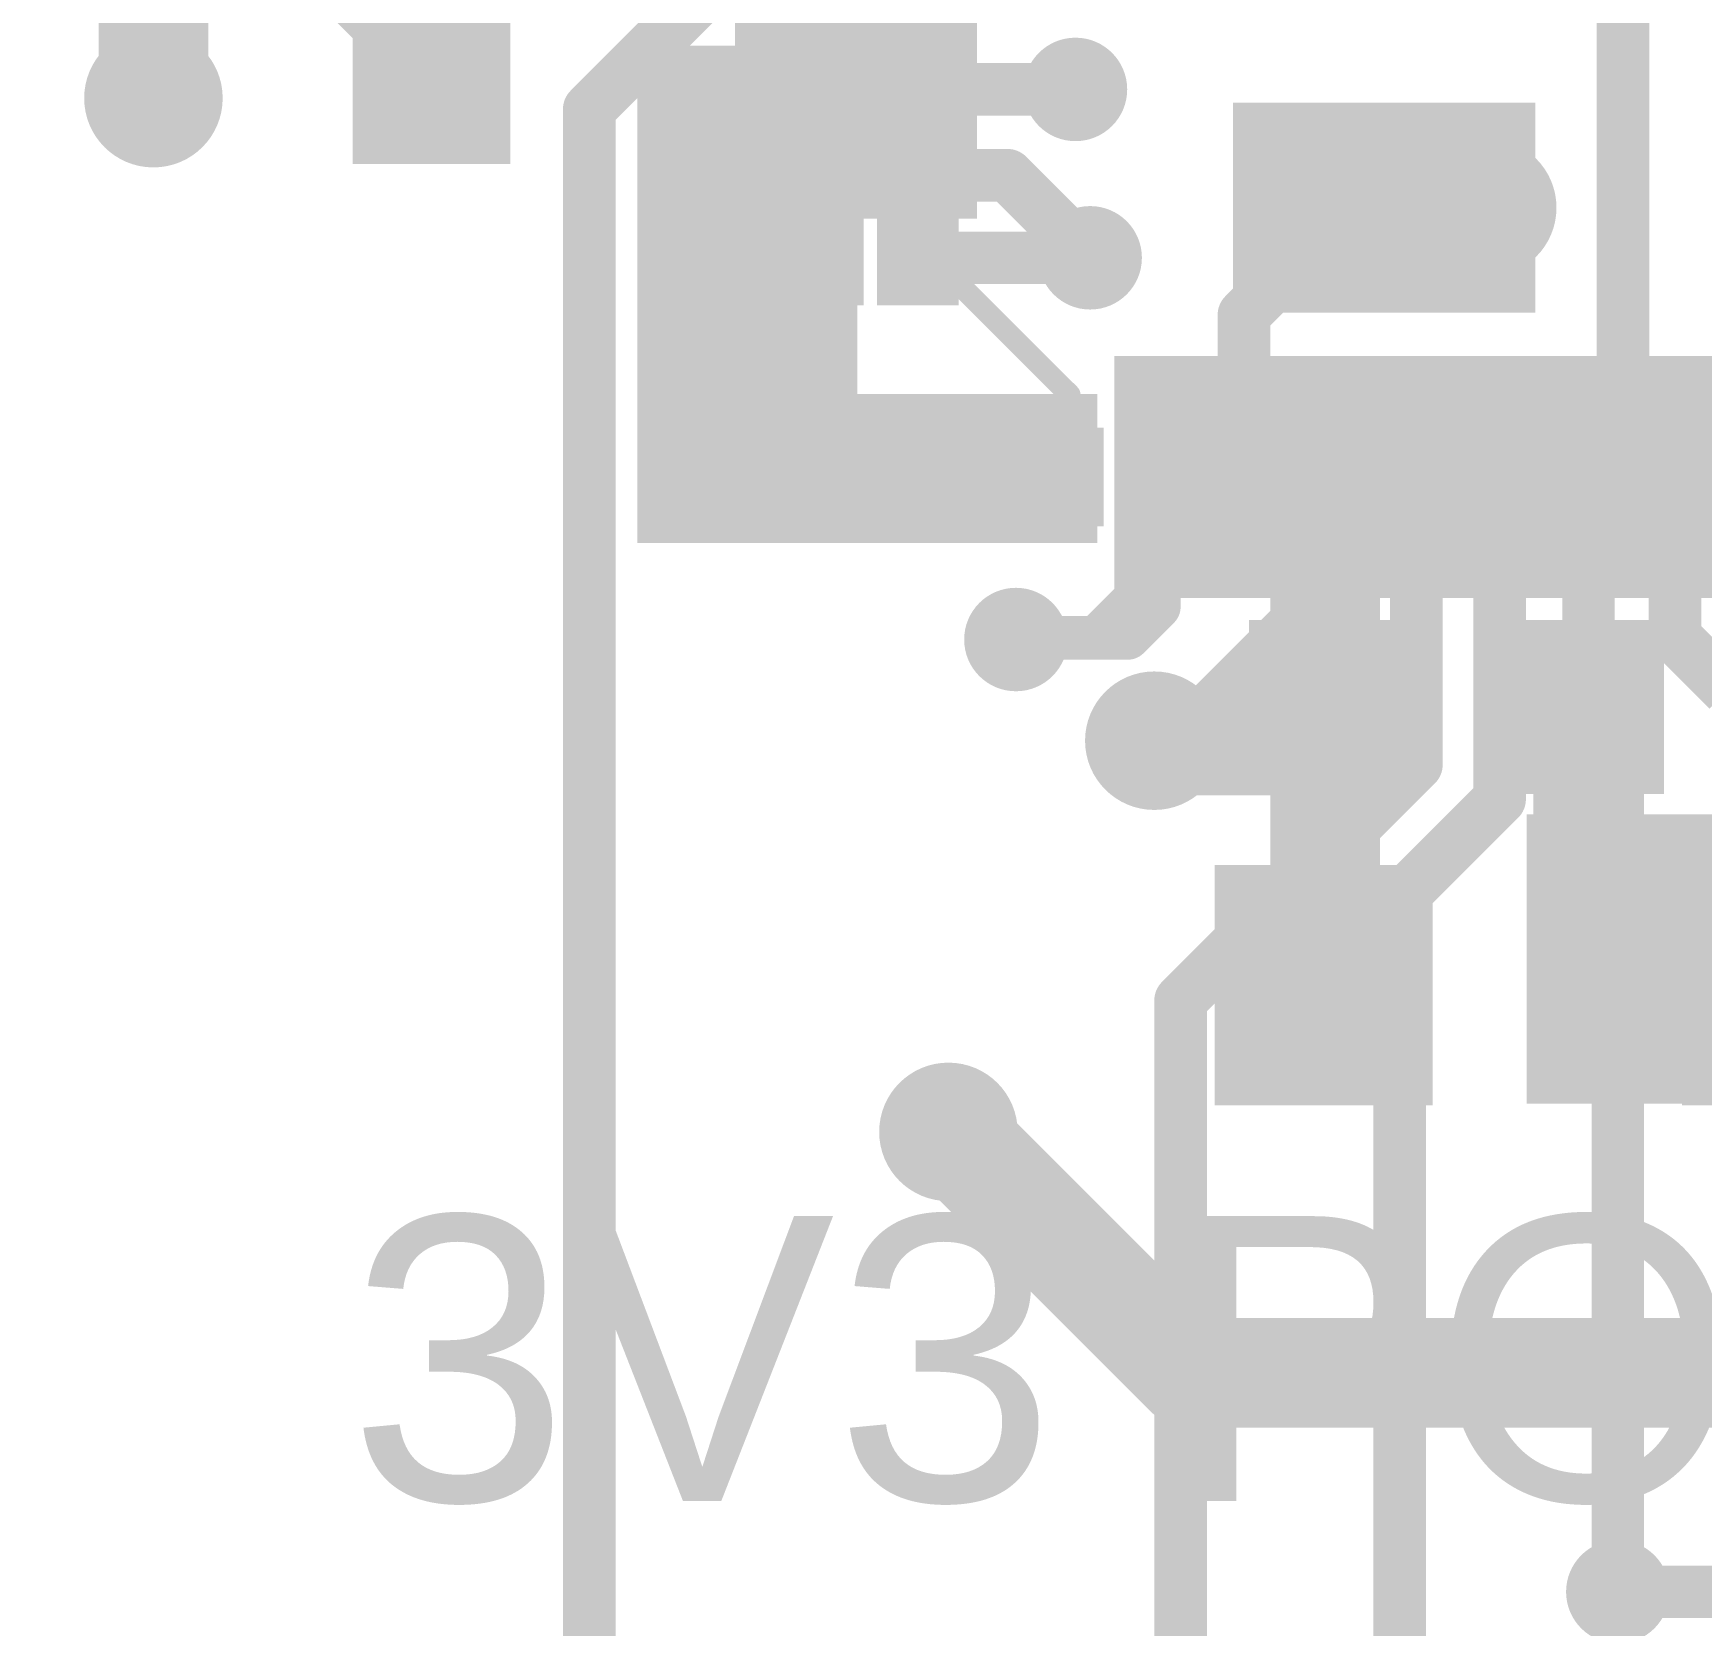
# Model space of a CAD drawing. Header units: millimetres. Extents: x -1.41 to 1.35, y -0.13 to 2.68.
# Drawn here: x -0.4869 to -0.1061, y 0.5688 to 0.9323 of the extents above; entities that cross this region are included whole.
import ezdxf

# ---------------------------------------------------------------- set-up
doc = ezdxf.new("R2010")
doc.units = ezdxf.units.MM
doc.header["$MEASUREMENT"] = 0
for name, color, linetype in [('BottomLayer', 5, 'Continuous'), ('BottomPaste', 16, 'Continuous'), ('BottomSolder', 6, 'Continuous'), ('Mechanical2', 216, 'Continuous'), ('TopLayer', 1, 'Continuous'), ('TopOverlay', 2, 'Continuous'), ('TopPaste', 8, 'Continuous'), ('TopSolder', 216, 'Continuous'), ('ViaHoleLayer', 16, 'Continuous')]:
    doc.layers.add(name, color=color, linetype=linetype)
doc.styles.add('Arial', font='', dxfattribs={"height": 0.2})
doc.styles.get('Arial').set_extended_font_data('Arial')

# ---------------------------------------------------------------- blocks, each defined once
blk = doc.blocks.new('LQFP_100_6')
at = {"layer": 'TopLayer'}
for points in [[(-0.32874015, -0.2106299), (-0.28149605, -0.2106299), (-0.28149605, -0.2224409), (-0.32874015, -0.2224409)], [(-0.32874015, -0.230315), (-0.28149605, -0.230315), (-0.28149605, -0.242126), (-0.32874015, -0.242126)], [(-0.230315, -0.28149605), (-0.230315, -0.32874015), (-0.242126, -0.32874015), (-0.242126, -0.28149605)], [(-0.21063, -0.28149605), (-0.21063, -0.32874015), (-0.222441, -0.32874015), (-0.222441, -0.28149605)], [(-0.1909449, -0.28149605), (-0.1909449, -0.32874015), (-0.2027559, -0.32874015), (-0.2027559, -0.28149605)], [(-0.1712599, -0.28149605), (-0.1712599, -0.32874015), (-0.1830709, -0.32874015), (-0.1830709, -0.28149605)], [(-0.1515748, -0.28149605), (-0.1515748, -0.32874015), (-0.1633858, -0.32874015), (-0.1633858, -0.28149605)], [(-0.1318898, -0.28149605), (-0.1318898, -0.32874015), (-0.1437008, -0.32874015), (-0.1437008, -0.28149605)], [(-0.1122048, -0.28149605), (-0.1122048, -0.32874015), (-0.1240158, -0.32874015), (-0.1240158, -0.28149605)]]:
    blk.add_hatch(color=1, dxfattribs=at).paths.add_polyline_path(points)
at = {"layer": 'TopPaste'}
for points in [[(-0.32874015, -0.2106299), (-0.28149605, -0.2106299), (-0.28149605, -0.2224409), (-0.32874015, -0.2224409)], [(-0.32874015, -0.230315), (-0.28149605, -0.230315), (-0.28149605, -0.242126), (-0.32874015, -0.242126)], [(-0.230315, -0.28149605), (-0.230315, -0.32874015), (-0.242126, -0.32874015), (-0.242126, -0.28149605)], [(-0.21063, -0.28149605), (-0.21063, -0.32874015), (-0.222441, -0.32874015), (-0.222441, -0.28149605)], [(-0.1909449, -0.28149605), (-0.1909449, -0.32874015), (-0.2027559, -0.32874015), (-0.2027559, -0.28149605)], [(-0.1712599, -0.28149605), (-0.1712599, -0.32874015), (-0.1830709, -0.32874015), (-0.1830709, -0.28149605)], [(-0.1515748, -0.28149605), (-0.1515748, -0.32874015), (-0.1633858, -0.32874015), (-0.1633858, -0.28149605)], [(-0.1318898, -0.28149605), (-0.1318898, -0.32874015), (-0.1437008, -0.32874015), (-0.1437008, -0.28149605)], [(-0.1122048, -0.28149605), (-0.1122048, -0.32874015), (-0.1240158, -0.32874015), (-0.1240158, -0.28149605)]]:
    blk.add_hatch(color=8, dxfattribs=at).paths.add_polyline_path(points)
at = {"layer": 'TopSolder'}
for points in [[(-0.33274015, -0.1869448), (-0.27749605, -0.1869448), (-0.27749605, -0.2067558), (-0.33274015, -0.2067558)], [(-0.33274015, -0.2066299), (-0.27749605, -0.2066299), (-0.27749605, -0.2264409), (-0.33274015, -0.2264409)], [(-0.33274015, -0.226315), (-0.27749605, -0.226315), (-0.27749605, -0.246126), (-0.33274015, -0.246126)], [(-0.226315, -0.27749605), (-0.226315, -0.33274015), (-0.246126, -0.33274015), (-0.246126, -0.27749605)], [(-0.20663, -0.27749605), (-0.20663, -0.33274015), (-0.226441, -0.33274015), (-0.226441, -0.27749605)], [(-0.1869449, -0.27749605), (-0.1869449, -0.33274015), (-0.2067559, -0.33274015), (-0.2067559, -0.27749605)], [(-0.1672599, -0.27749605), (-0.1672599, -0.33274015), (-0.1870709, -0.33274015), (-0.1870709, -0.27749605)], [(-0.1475748, -0.27749605), (-0.1475748, -0.33274015), (-0.1673858, -0.33274015), (-0.1673858, -0.27749605)], [(-0.1278898, -0.27749605), (-0.1278898, -0.33274015), (-0.1477008, -0.33274015), (-0.1477008, -0.27749605)], [(-0.1082048, -0.27749605), (-0.1082048, -0.33274015), (-0.1280158, -0.33274015), (-0.1280158, -0.27749605)]]:
    blk.add_hatch(color=216, dxfattribs=at).paths.add_polyline_path(points)
at = {"layer": 'TopOverlay', "const_width": 0.005}
blk.add_lwpolyline([(-0.2863386, -0.2563386), (-0.2563386, -0.2863386)], dxfattribs=at)
at = {"layer": 'TopOverlay', "const_width": 0.0025}
for points in [[(-0.2875886, -0.2563386, 1), (-0.2850886, -0.2563386, 1)], [(-0.2575886, -0.2863386, 1), (-0.2550886, -0.2863386, 1)]]:
    blk.add_lwpolyline(points, format="xyb", close=True, dxfattribs=at)
blk = doc.blocks.new('CAP_CASE_A_B_9')
at = {"layer": 'BottomLayer'}
for points in [[(-0.07421255, 0.0234252), (-0.03248025, 0.0234252), (-0.03248025, -0.0234252), (-0.07421255, -0.0234252)], [(-0.07421255, 0.0234252), (-0.03248025, 0.0234252), (-0.03248025, -0.0234252), (-0.07421255, -0.0234252)], [(0.03248035, 0.0234252), (0.07421265, 0.0234252), (0.07421265, -0.0234252), (0.03248035, -0.0234252)]]:
    blk.add_hatch(color=5, dxfattribs=at).paths.add_polyline_path(points)
at = {"layer": 'BottomPaste'}
for points in [[(-0.07421255, 0.0234252), (-0.03248025, 0.0234252), (-0.03248025, -0.0234252), (-0.07421255, -0.0234252)], [(-0.07421255, 0.0234252), (-0.03248025, 0.0234252), (-0.03248025, -0.0234252), (-0.07421255, -0.0234252)], [(0.03248035, 0.0234252), (0.07421265, 0.0234252), (0.07421265, -0.0234252), (0.03248035, -0.0234252)]]:
    blk.add_hatch(color=16, dxfattribs=at).paths.add_polyline_path(points)
at = {"layer": 'BottomSolder'}
for points in [[(-0.07821255, 0.0274252), (-0.02848025, 0.0274252), (-0.02848025, -0.0274252), (-0.07821255, -0.0274252)], [(-0.07821255, 0.0274252), (-0.02848025, 0.0274252), (-0.02848025, -0.0274252), (-0.07821255, -0.0274252)], [(0.02848035, 0.0274252), (0.07821265, 0.0274252), (0.07821265, -0.0274252), (0.02848035, -0.0274252)]]:
    blk.add_hatch(color=6, dxfattribs=at).paths.add_polyline_path(points)
blk = doc.blocks.new('R___0201_B_56')
at = {"layer": 'BottomLayer'}
for points in [[(-0.01614165, 0.00728345), (-0.00551175, 0.00728345), (-0.00551175, -0.00728345), (-0.01614165, -0.00728345)], [(0.00551185, 0.00728345), (0.01614175, 0.00728345), (0.01614175, -0.00728345), (0.00551185, -0.00728345)]]:
    blk.add_hatch(color=5, dxfattribs=at).paths.add_polyline_path(points)
at = {"layer": 'BottomPaste'}
for points in [[(-0.01614165, 0.00728345), (-0.00551175, 0.00728345), (-0.00551175, -0.00728345), (-0.01614165, -0.00728345)], [(0.00551185, 0.00728345), (0.01614175, 0.00728345), (0.01614175, -0.00728345), (0.00551185, -0.00728345)]]:
    blk.add_hatch(color=16, dxfattribs=at).paths.add_polyline_path(points)
at = {"layer": 'BottomSolder'}
for points in [[(-0.02014165, 0.01128345), (-0.00151175, 0.01128345), (-0.00151175, -0.01128345), (-0.02014165, -0.01128345)], [(0.00151185, 0.01128345), (0.02014175, 0.01128345), (0.02014175, -0.01128345), (0.00151185, -0.01128345)]]:
    blk.add_hatch(color=6, dxfattribs=at).paths.add_polyline_path(points)
blk = doc.blocks.new('R___0201_B_57')
at = {"layer": 'BottomLayer'}
for points in [[(-0.01614165, 0.00728345), (-0.00551175, 0.00728345), (-0.00551175, -0.00728345), (-0.01614165, -0.00728345)], [(0.00551185, 0.00728345), (0.01614175, 0.00728345), (0.01614175, -0.00728345), (0.00551185, -0.00728345)]]:
    blk.add_hatch(color=5, dxfattribs=at).paths.add_polyline_path(points)
at = {"layer": 'BottomPaste'}
for points in [[(-0.01614165, 0.00728345), (-0.00551175, 0.00728345), (-0.00551175, -0.00728345), (-0.01614165, -0.00728345)], [(0.00551185, 0.00728345), (0.01614175, 0.00728345), (0.01614175, -0.00728345), (0.00551185, -0.00728345)]]:
    blk.add_hatch(color=16, dxfattribs=at).paths.add_polyline_path(points)
at = {"layer": 'BottomSolder'}
for points in [[(-0.02014165, 0.01128345), (-0.00151175, 0.01128345), (-0.00151175, -0.01128345), (-0.02014165, -0.01128345)], [(0.00151185, 0.01128345), (0.02014175, 0.01128345), (0.02014175, -0.01128345), (0.00151185, -0.01128345)]]:
    blk.add_hatch(color=6, dxfattribs=at).paths.add_polyline_path(points)
blk = doc.blocks.new('R___0201_B_58')
at = {"layer": 'BottomLayer'}
for points in [[(-0.01614165, 0.00728345), (-0.00551175, 0.00728345), (-0.00551175, -0.00728345), (-0.01614165, -0.00728345)], [(0.00551185, 0.00728345), (0.01614175, 0.00728345), (0.01614175, -0.00728345), (0.00551185, -0.00728345)]]:
    blk.add_hatch(color=5, dxfattribs=at).paths.add_polyline_path(points)
at = {"layer": 'BottomPaste'}
for points in [[(-0.01614165, 0.00728345), (-0.00551175, 0.00728345), (-0.00551175, -0.00728345), (-0.01614165, -0.00728345)], [(0.00551185, 0.00728345), (0.01614175, 0.00728345), (0.01614175, -0.00728345), (0.00551185, -0.00728345)]]:
    blk.add_hatch(color=16, dxfattribs=at).paths.add_polyline_path(points)
at = {"layer": 'BottomSolder'}
for points in [[(-0.02014165, 0.01128345), (-0.00151175, 0.01128345), (-0.00151175, -0.01128345), (-0.02014165, -0.01128345)], [(0.00151185, 0.01128345), (0.02014175, 0.01128345), (0.02014175, -0.01128345), (0.00151185, -0.01128345)]]:
    blk.add_hatch(color=6, dxfattribs=at).paths.add_polyline_path(points)
blk = doc.blocks.new('C__0603_B_104')
at = {"layer": 'BottomLayer'}
for points in [[(-0.045, -0.0175), (-0.045, 0.0175), (-0.015, 0.0175), (-0.015, -0.0175)], [(0.015, -0.0175), (0.015, 0.0175), (0.045, 0.0175), (0.045, -0.0175)]]:
    blk.add_hatch(color=5, dxfattribs=at).paths.add_polyline_path(points)
at = {"layer": 'BottomPaste'}
for points in [[(-0.045, -0.0175), (-0.045, 0.0175), (-0.015, 0.0175), (-0.015, -0.0175)], [(0.015, -0.0175), (0.015, 0.0175), (0.045, 0.0175), (0.045, -0.0175)]]:
    blk.add_hatch(color=16, dxfattribs=at).paths.add_polyline_path(points)
at = {"layer": 'BottomSolder'}
for points in [[(-0.0473622, -0.0198622), (-0.0473622, 0.0198622), (-0.0126378, 0.0198622), (-0.0126378, -0.0198622)], [(0.0126378, -0.0198622), (0.0126378, 0.0198622), (0.0473622, 0.0198622), (0.0473622, -0.0198622)]]:
    blk.add_hatch(color=6, dxfattribs=at).paths.add_polyline_path(points)
blk = doc.blocks.new('C__0603_B_109')
at = {"layer": 'BottomLayer'}
for points in [[(-0.045, -0.0175), (-0.045, 0.0175), (-0.015, 0.0175), (-0.015, -0.0175)], [(0.015, -0.0175), (0.015, 0.0175), (0.045, 0.0175), (0.045, -0.0175)]]:
    blk.add_hatch(color=5, dxfattribs=at).paths.add_polyline_path(points)
at = {"layer": 'BottomPaste'}
for points in [[(-0.045, -0.0175), (-0.045, 0.0175), (-0.015, 0.0175), (-0.015, -0.0175)], [(0.015, -0.0175), (0.015, 0.0175), (0.045, 0.0175), (0.045, -0.0175)]]:
    blk.add_hatch(color=16, dxfattribs=at).paths.add_polyline_path(points)
at = {"layer": 'BottomSolder'}
for points in [[(-0.0473622, -0.0198622), (-0.0473622, 0.0198622), (-0.0126378, 0.0198622), (-0.0126378, -0.0198622)], [(0.0126378, -0.0198622), (0.0126378, 0.0198622), (0.0473622, 0.0198622), (0.0473622, -0.0198622)]]:
    blk.add_hatch(color=6, dxfattribs=at).paths.add_polyline_path(points)

msp = doc.modelspace()

# ---------------------------------------------------------------- hatches: boundary and pattern name
at = {"layer": 'BottomLayer'}
for points in [[(-0.414, 0.902528), (-0.378, 0.902528), (-0.378, 0.972528), (-0.414, 0.972528)], [(-0.349, 0.816), (-0.2988268, 0.816), (-0.2988268, 0.929528), (-0.349, 0.929528)], [(-0.213, 0.868528), (-0.144, 0.868528), (-0.144, 0.916528), (-0.213, 0.916528)], [(-0.316, 0.816), (-0.244, 0.816), (-0.244, 0.85), (-0.316, 0.85)], [(-0.146, 0.688), (-0.064, 0.688), (-0.064, 0.754), (-0.146, 0.754)]]:
    msp.add_hatch(color=5, dxfattribs=at).paths.add_polyline_path(points)
h = msp.add_hatch(color=5, dxfattribs=at)
edge = h.paths.add_edge_path()
edge.add_arc((-0.4594821, 0.917528), 0.011811, 0, 360)
h = msp.add_hatch(color=5, dxfattribs=at)
edge = h.paths.add_edge_path()
edge.add_arc((-0.393, 0.918528), 0.011811, 0, 360)
h = msp.add_hatch(color=5, dxfattribs=at)
edge = h.paths.add_edge_path()
edge.add_arc((-0.249, 0.919528), 0.011811, 0, 360)
h = msp.add_hatch(color=5, dxfattribs=at)
edge = h.paths.add_edge_path()
edge.add_arc((-0.155, 0.892528), 0.011811, 0, 360)
h = msp.add_hatch(color=5, dxfattribs=at)
edge = h.paths.add_edge_path()
edge.add_arc((-0.245644, 0.881084), 0.011811, 0, 360)
h = msp.add_hatch(color=5, dxfattribs=at)
edge = h.paths.add_edge_path()
edge.add_arc((-0.329189, 0.865), 0.011811, 0, 360)
h = msp.add_hatch(color=5, dxfattribs=at)
edge = h.paths.add_edge_path()
edge.add_arc((-0.2625945, 0.7939335), 0.011811, 0, 360)
h = msp.add_hatch(color=5, dxfattribs=at)
edge = h.paths.add_edge_path()
edge.add_arc((-0.231, 0.770839), 0.011811, 0, 360)
h = msp.add_hatch(color=5, dxfattribs=at)
edge = h.paths.add_edge_path()
edge.add_arc((-0.278, 0.681528), 0.011811, 0, 360)
h = msp.add_hatch(color=5, dxfattribs=at)
edge = h.paths.add_edge_path()
edge.add_arc((-0.1251889, 0.576528), 0.011811, 0, 360)
at = {"layer": 'BottomSolder'}
h = msp.add_hatch(color=6, dxfattribs=at)
edge = h.paths.add_edge_path()
edge.add_arc((-0.4594821, 0.917528), 0.015811, 0, 360)
h = msp.add_hatch(color=6, dxfattribs=at)
edge = h.paths.add_edge_path()
edge.add_arc((-0.155, 0.892528), 0.015811, 0, 360)
h = msp.add_hatch(color=6, dxfattribs=at)
edge = h.paths.add_edge_path()
edge.add_arc((-0.329189, 0.865), 0.015811, 0, 360)
h = msp.add_hatch(color=6, dxfattribs=at)
edge = h.paths.add_edge_path()
edge.add_arc((-0.231, 0.770839), 0.015811, 0, 360)
h = msp.add_hatch(color=6, dxfattribs=at)
edge = h.paths.add_edge_path()
edge.add_arc((-0.278, 0.681528), 0.015811, 0, 360)
at = {"layer": 'TopLayer'}
h = msp.add_hatch(color=1, dxfattribs=at)
edge = h.paths.add_edge_path()
edge.add_arc((-0.4594821, 0.917528), 0.011811, 0, 360)
h = msp.add_hatch(color=1, dxfattribs=at)
edge = h.paths.add_edge_path()
edge.add_arc((-0.393, 0.918528), 0.011811, 0, 360)
h = msp.add_hatch(color=1, dxfattribs=at)
edge = h.paths.add_edge_path()
edge.add_arc((-0.249, 0.919528), 0.011811, 0, 360)
h = msp.add_hatch(color=1, dxfattribs=at)
edge = h.paths.add_edge_path()
edge.add_arc((-0.155, 0.892528), 0.011811, 0, 360)
h = msp.add_hatch(color=1, dxfattribs=at)
edge = h.paths.add_edge_path()
edge.add_arc((-0.245644, 0.881084), 0.011811, 0, 360)
h = msp.add_hatch(color=1, dxfattribs=at)
edge = h.paths.add_edge_path()
edge.add_arc((-0.329189, 0.865), 0.011811, 0, 360)
h = msp.add_hatch(color=1, dxfattribs=at)
edge = h.paths.add_edge_path()
edge.add_arc((-0.2625945, 0.7939335), 0.011811, 0, 360)
h = msp.add_hatch(color=1, dxfattribs=at)
edge = h.paths.add_edge_path()
edge.add_arc((-0.231, 0.770839), 0.011811, 0, 360)
h = msp.add_hatch(color=1, dxfattribs=at)
edge = h.paths.add_edge_path()
edge.add_arc((-0.278, 0.681528), 0.011811, 0, 360)
h = msp.add_hatch(color=1, dxfattribs=at)
edge = h.paths.add_edge_path()
edge.add_arc((-0.1251889, 0.576528), 0.011811, 0, 360)
at = {"layer": 'TopSolder'}
h = msp.add_hatch(color=216, dxfattribs=at)
edge = h.paths.add_edge_path()
edge.add_arc((-0.4594821, 0.917528), 0.015811, 0, 360)
h = msp.add_hatch(color=216, dxfattribs=at)
edge = h.paths.add_edge_path()
edge.add_arc((-0.155, 0.892528), 0.015811, 0, 360)
h = msp.add_hatch(color=216, dxfattribs=at)
edge = h.paths.add_edge_path()
edge.add_arc((-0.329189, 0.865), 0.015811, 0, 360)
h = msp.add_hatch(color=216, dxfattribs=at)
edge = h.paths.add_edge_path()
edge.add_arc((-0.231, 0.770839), 0.015811, 0, 360)
h = msp.add_hatch(color=216, dxfattribs=at)
edge = h.paths.add_edge_path()
edge.add_arc((-0.278, 0.681528), 0.015811, 0, 360)
at = {"layer": 'ViaHoleLayer'}
h = msp.add_hatch(color=16, dxfattribs=at)
edge = h.paths.add_edge_path()
edge.add_arc((-0.249, 0.919528), 0.0059055, 0, 360)
h = msp.add_hatch(color=16, dxfattribs=at)
edge = h.paths.add_edge_path()
edge.add_arc((-0.4594821, 0.917528), 0.0059055, 0, 360)
h = msp.add_hatch(color=16, dxfattribs=at)
edge = h.paths.add_edge_path()
edge.add_arc((-0.393, 0.918528), 0.0059055, 0, 360)
h = msp.add_hatch(color=16, dxfattribs=at)
edge = h.paths.add_edge_path()
edge.add_arc((-0.155, 0.892528), 0.0059055, 0, 360)
h = msp.add_hatch(color=16, dxfattribs=at)
edge = h.paths.add_edge_path()
edge.add_arc((-0.245644, 0.881084), 0.0059055, 0, 360)
h = msp.add_hatch(color=16, dxfattribs=at)
edge = h.paths.add_edge_path()
edge.add_arc((-0.329189, 0.865), 0.0059055, 0, 360)
h = msp.add_hatch(color=16, dxfattribs=at)
edge = h.paths.add_edge_path()
edge.add_arc((-0.2625945, 0.7939335), 0.0059055, 0, 360)
h = msp.add_hatch(color=16, dxfattribs=at)
edge = h.paths.add_edge_path()
edge.add_arc((-0.231, 0.770839), 0.0059055, 0, 360)
h = msp.add_hatch(color=16, dxfattribs=at)
edge = h.paths.add_edge_path()
edge.add_arc((-0.278, 0.681528), 0.0059055, 0, 360)
h = msp.add_hatch(color=16, dxfattribs=at)
edge = h.paths.add_edge_path()
edge.add_arc((-0.1251889, 0.576528), 0.0059055, 0, 360)

# ---------------------------------------------------------------- linework, layer by layer
at = {"layer": 'BottomLayer'}
for points, const_width in [([(-0.124, 0.8329999), (-0.124, 1.084)], 0.012), ([(-0.4594821, 0.917528), (-0.4594821, 0.9585246)], 0.025), ([(-0.284, 0.919528), (-0.248, 0.919528)], 0.012), ([(-0.1923701, 0.891528), (-0.192, 0.8911579)], 0.025), ([(-0.336, 0.885), (-0.329189, 0.878189)], 0.008), ([(-0.283556, 0.881084), (-0.244644, 0.881084)], 0.012), ([(-0.329189, 0.865), (-0.329189, 0.878189)], 0.008), ([(-0.192, 0.778528), (-0.192, 0.8311579)], 0.025), ([(-0.124, 0.8329999), (0.1949999, 0.514)], 0.012), ([(-0.2302205, 0.8097795), (-0.2302205, 0.8310398)], 0.008), ([(-0.2454936, 0.7945064), (-0.2302205, 0.8097795)], 0.008), ([(-0.2625945, 0.7939335), (-0.2620216, 0.7945064)], 0.008), ([(-0.2620216, 0.7945064), (-0.2454936, 0.7945064)], 0.008), ([(-0.192, 0.776028), (-0.192, 0.778528)], 0.025), ([(-0.192, 0.715), (-0.192, 0.776028)], 0.025), ([(-0.132, 0.729528), (-0.132, 0.778528)], 0.025), ([(-0.231, 0.770839), (-0.197189, 0.770839)], 0.025), ([(-0.197189, 0.770839), (-0.192, 0.776028)], 0.012), ([(-0.132, 0.727028), (-0.086028, 0.727028)], 0.025), ([(-0.278, 0.681528), (-0.223, 0.626528)], 0.025), ([(-0.223, 0.626528), (-0.084, 0.626528)], 0.025), ([(-0.1251889, 0.576528), (-0.08144, 0.576528)], 0.012)]:
    msp.add_lwpolyline(points, dxfattribs=dict(at, const_width=const_width))
for points, const_width in [([(-0.4657321, 0.917528, 1), (-0.4532321, 0.917528, 1)], 0.0125), ([(-0.287, 0.919528, 1), (-0.281, 0.919528, 1)], 0.006), ([(-0.251, 0.919528, 1), (-0.245, 0.919528, 1)], 0.006), ([(-0.1986201, 0.891528, 1), (-0.1861201, 0.891528, 1)], 0.0125), ([(-0.19825, 0.8911579, 1), (-0.18575, 0.8911579, 1)], 0.0125), ([(-0.338, 0.885, 1), (-0.334, 0.885, 1)], 0.004), ([(-0.286556, 0.881084, 1), (-0.280556, 0.881084, 1)], 0.006), ([(-0.247644, 0.881084, 1), (-0.241644, 0.881084, 1)], 0.006), ([(-0.331189, 0.878189, 1), (-0.327189, 0.878189, 1)], 0.004), ([(-0.331189, 0.878189, 1), (-0.327189, 0.878189, 1)], 0.004), ([(-0.331189, 0.865, 1), (-0.327189, 0.865, 1)], 0.004), ([(-0.19825, 0.8311579, 1), (-0.18575, 0.8311579, 1)], 0.0125), ([(-0.127, 0.8329999, 1), (-0.121, 0.8329999, 1)], 0.006), ([(-0.127, 0.8329999, 1), (-0.121, 0.8329999, 1)], 0.006), ([(-0.2322205, 0.8310398, 1), (-0.2282205, 0.8310398, 1)], 0.004), ([(-0.2322205, 0.8097795, 1), (-0.2282205, 0.8097795, 1)], 0.004), ([(-0.2322205, 0.8097795, 1), (-0.2282205, 0.8097795, 1)], 0.004), ([(-0.2645945, 0.7939335, 1), (-0.2605945, 0.7939335, 1)], 0.004), ([(-0.2640216, 0.7945064, 1), (-0.2600216, 0.7945064, 1)], 0.004), ([(-0.2640216, 0.7945064, 1), (-0.2600216, 0.7945064, 1)], 0.004), ([(-0.2474936, 0.7945064, 1), (-0.2434936, 0.7945064, 1)], 0.004), ([(-0.2474936, 0.7945064, 1), (-0.2434936, 0.7945064, 1)], 0.004), ([(-0.19825, 0.778528, 1), (-0.18575, 0.778528, 1)], 0.0125), ([(-0.19825, 0.778528, 1), (-0.18575, 0.778528, 1)], 0.0125), ([(-0.19825, 0.776028, 1), (-0.18575, 0.776028, 1)], 0.0125), ([(-0.19825, 0.776028, 1), (-0.18575, 0.776028, 1)], 0.0125), ([(-0.13825, 0.778528, 1), (-0.12575, 0.778528, 1)], 0.0125), ([(-0.23725, 0.770839, 1), (-0.22475, 0.770839, 1)], 0.0125), ([(-0.203439, 0.770839, 1), (-0.190939, 0.770839, 1)], 0.0125), ([(-0.195, 0.776028, 1), (-0.189, 0.776028, 1)], 0.006), ([(-0.200189, 0.770839, 1), (-0.194189, 0.770839, 1)], 0.006), ([(-0.13825, 0.729528, 1), (-0.12575, 0.729528, 1)], 0.0125), ([(-0.13825, 0.727028, 1), (-0.12575, 0.727028, 1)], 0.0125), ([(-0.19825, 0.715, 1), (-0.18575, 0.715, 1)], 0.0125), ([(-0.28425, 0.681528, 1), (-0.27175, 0.681528, 1)], 0.0125), ([(-0.22925, 0.626528, 1), (-0.21675, 0.626528, 1)], 0.0125), ([(-0.22925, 0.626528, 1), (-0.21675, 0.626528, 1)], 0.0125), ([(-0.1281889, 0.576528, 1), (-0.1221889, 0.576528, 1)], 0.006)]:
    msp.add_lwpolyline(points, format="xyb", close=True, dxfattribs=dict(at, const_width=const_width))
at = {"layer": 'Mechanical2', "const_width": 0.015}
msp.add_lwpolyline([(1.3405997, 0.884327, -6.818912620243704), (1.3369463, 1.6869172)], format="xyb", dxfattribs=at)
at = {"layer": 'TopLayer'}
for points, const_width in [([(-0.414, 0.939687), (-0.393, 0.918687)], 0.012), ([(-0.36, 0.915), (-0.3356924, 0.9393076)], 0.012), ([(-0.2991181, 0.9196225), (-0.2990709, 0.9195753)], 0.012), ([(-0.2990709, 0.9195753), (-0.2490473, 0.9195753)], 0.012), ([(-0.2490473, 0.9195753), (-0.249, 0.919528)], 0.012), ([(-0.393, 0.918528), (-0.393, 0.918687)], 0.012), ([(-0.36, 0.54), (-0.36, 0.915)], 0.012), ([(-0.2991181, 0.8999374), (-0.2644974, 0.8999374)], 0.012), ([(-0.2644974, 0.8999374), (-0.245644, 0.881084)], 0.012), ([(-0.2105355, 0.8680635), (-0.186071, 0.892528)], 0.012), ([(-0.186071, 0.892528), (-0.155, 0.892528)], 0.012), ([(-0.2105355, 0.8310398), (-0.2105355, 0.8680635)], 0.012), ([(-0.23, 0.801339), (-0.23, 0.8308193)], 0.01), ([(-0.2302205, 0.8310398), (-0.23, 0.8308193)], 0.008), ([(-0.1909449, 0.8309453), (-0.1908504, 0.8310398)], 0.012), ([(-0.1909449, 0.8055465), (-0.1909449, 0.8309453)], 0.012), ([(-0.1711654, 0.7653626), (-0.1711654, 0.8310398)], 0.012), ([(-0.1515748, 0.8309453), (-0.1514803, 0.8310398)], 0.012), ([(-0.1515748, 0.8097693), (-0.1515748, 0.8309453)], 0.012), ([(-0.1318898, 0.8309453), (-0.1317953, 0.8310398)], 0.012), ([(-0.1318898, 0.7874178), (-0.1318898, 0.8309453)], 0.012), ([(-0.1121103, 0.7945083), (-0.1121103, 0.8310398)], 0.012), ([(-0.1521654, 0.8091787), (-0.1515748, 0.8097693)], 0.012), ([(-0.1521654, 0.7574926), (-0.1521654, 0.8091787)], 0.012), ([(-0.2234287, 0.7730627), (-0.1909449, 0.8055465)], 0.012), ([(-0.237, 0.794339), (-0.23, 0.801339)], 0.01), ([(-0.1121103, 0.7945083), (-0.1000003, 0.7823983)], 0.012), ([(-0.262189, 0.794339), (-0.237, 0.794339)], 0.01), ([(-0.2625945, 0.7939335), (-0.262189, 0.794339)], 0.008), ([(-0.1318898, 0.7874178), (-0.125189, 0.780717)], 0.012), ([(-0.125189, 0.5765281), (-0.125189, 0.780717)], 0.012), ([(-0.231, 0.770839), (-0.2287763, 0.7730627)], 0.012), ([(-0.2287763, 0.7730627), (-0.2234287, 0.7730627)], 0.012), ([(-0.2249999, 0.7115281), (-0.1711654, 0.7653626)], 0.012), ([(-0.1749999, 0.7346581), (-0.1521654, 0.7574926)], 0.012), ([(-0.1749999, 0.422526), (-0.1749999, 0.7346581)], 0.012), ([(-0.2249999, 0.4079026), (-0.2249999, 0.7115281)], 0.012), ([(-0.125189, 0.5765281), (-0.1251889, 0.576528)], 0.012)]:
    msp.add_lwpolyline(points, dxfattribs=dict(at, const_width=const_width))
for points, const_width in [([(-0.3021181, 0.9196225, 1), (-0.2961181, 0.9196225, 1)], 0.006), ([(-0.3020709, 0.9195753, 1), (-0.2960709, 0.9195753, 1)], 0.006), ([(-0.3020709, 0.9195753, 1), (-0.2960709, 0.9195753, 1)], 0.006), ([(-0.2520473, 0.9195753, 1), (-0.2460473, 0.9195753, 1)], 0.006), ([(-0.2520473, 0.9195753, 1), (-0.2460473, 0.9195753, 1)], 0.006), ([(-0.252, 0.919528, 1), (-0.246, 0.919528, 1)], 0.006), ([(-0.396, 0.918687, 1), (-0.39, 0.918687, 1)], 0.006), ([(-0.396, 0.918687, 1), (-0.39, 0.918687, 1)], 0.006), ([(-0.396, 0.918528, 1), (-0.39, 0.918528, 1)], 0.006), ([(-0.363, 0.915, 1), (-0.357, 0.915, 1)], 0.006), ([(-0.363, 0.915, 1), (-0.357, 0.915, 1)], 0.006), ([(-0.3021181, 0.8999374, 1), (-0.2961181, 0.8999374, 1)], 0.006), ([(-0.2674974, 0.8999374, 1), (-0.2614974, 0.8999374, 1)], 0.006), ([(-0.2674974, 0.8999374, 1), (-0.2614974, 0.8999374, 1)], 0.006), ([(-0.189071, 0.892528, 1), (-0.183071, 0.892528, 1)], 0.006), ([(-0.189071, 0.892528, 1), (-0.183071, 0.892528, 1)], 0.006), ([(-0.158, 0.892528, 1), (-0.152, 0.892528, 1)], 0.006), ([(-0.248644, 0.881084, 1), (-0.242644, 0.881084, 1)], 0.006), ([(-0.2135355, 0.8680635, 1), (-0.2075355, 0.8680635, 1)], 0.006), ([(-0.2135355, 0.8680635, 1), (-0.2075355, 0.8680635, 1)], 0.006), ([(-0.2325, 0.8308193, 1), (-0.2275, 0.8308193, 1)], 0.005), ([(-0.2322205, 0.8310398, 1), (-0.2282205, 0.8310398, 1)], 0.004), ([(-0.232, 0.8308193, 1), (-0.228, 0.8308193, 1)], 0.004), ([(-0.2135355, 0.8310398, 1), (-0.2075355, 0.8310398, 1)], 0.006), ([(-0.1939449, 0.8309453, 1), (-0.1879449, 0.8309453, 1)], 0.006), ([(-0.1939449, 0.8309453, 1), (-0.1879449, 0.8309453, 1)], 0.006), ([(-0.1938504, 0.8310398, 1), (-0.1878504, 0.8310398, 1)], 0.006), ([(-0.1741654, 0.8310398, 1), (-0.1681654, 0.8310398, 1)], 0.006), ([(-0.1545748, 0.8309453, 1), (-0.1485748, 0.8309453, 1)], 0.006), ([(-0.1545748, 0.8309453, 1), (-0.1485748, 0.8309453, 1)], 0.006), ([(-0.1544803, 0.8310398, 1), (-0.1484803, 0.8310398, 1)], 0.006), ([(-0.1348898, 0.8309453, 1), (-0.1288898, 0.8309453, 1)], 0.006), ([(-0.1348898, 0.8309453, 1), (-0.1288898, 0.8309453, 1)], 0.006), ([(-0.1347953, 0.8310398, 1), (-0.1287953, 0.8310398, 1)], 0.006), ([(-0.1151103, 0.8310398, 1), (-0.1091103, 0.8310398, 1)], 0.006), ([(-0.1551654, 0.8091787, 1), (-0.1491654, 0.8091787, 1)], 0.006), ([(-0.1551654, 0.8091787, 1), (-0.1491654, 0.8091787, 1)], 0.006), ([(-0.1545748, 0.8097693, 1), (-0.1485748, 0.8097693, 1)], 0.006), ([(-0.1545748, 0.8097693, 1), (-0.1485748, 0.8097693, 1)], 0.006), ([(-0.1939449, 0.8055465, 1), (-0.1879449, 0.8055465, 1)], 0.006), ([(-0.1939449, 0.8055465, 1), (-0.1879449, 0.8055465, 1)], 0.006), ([(-0.2325, 0.801339, 1), (-0.2275, 0.801339, 1)], 0.005), ([(-0.2325, 0.801339, 1), (-0.2275, 0.801339, 1)], 0.005), ([(-0.1151103, 0.7945083, 1), (-0.1091103, 0.7945083, 1)], 0.006), ([(-0.1151103, 0.7945083, 1), (-0.1091103, 0.7945083, 1)], 0.006), ([(-0.264689, 0.794339, 1), (-0.259689, 0.794339, 1)], 0.005), ([(-0.2645945, 0.7939335, 1), (-0.2605945, 0.7939335, 1)], 0.004), ([(-0.264189, 0.794339, 1), (-0.260189, 0.794339, 1)], 0.004), ([(-0.2395, 0.794339, 1), (-0.2345, 0.794339, 1)], 0.005), ([(-0.2395, 0.794339, 1), (-0.2345, 0.794339, 1)], 0.005), ([(-0.1348898, 0.7874178, 1), (-0.1288898, 0.7874178, 1)], 0.006), ([(-0.1348898, 0.7874178, 1), (-0.1288898, 0.7874178, 1)], 0.006), ([(-0.128189, 0.780717, 1), (-0.122189, 0.780717, 1)], 0.006), ([(-0.128189, 0.780717, 1), (-0.122189, 0.780717, 1)], 0.006), ([(-0.2317763, 0.7730627, 1), (-0.2257763, 0.7730627, 1)], 0.006), ([(-0.2317763, 0.7730627, 1), (-0.2257763, 0.7730627, 1)], 0.006), ([(-0.2264287, 0.7730627, 1), (-0.2204287, 0.7730627, 1)], 0.006), ([(-0.2264287, 0.7730627, 1), (-0.2204287, 0.7730627, 1)], 0.006), ([(-0.234, 0.770839, 1), (-0.228, 0.770839, 1)], 0.006), ([(-0.1741654, 0.7653626, 1), (-0.1681654, 0.7653626, 1)], 0.006), ([(-0.1741654, 0.7653626, 1), (-0.1681654, 0.7653626, 1)], 0.006), ([(-0.1551654, 0.7574926, 1), (-0.1491654, 0.7574926, 1)], 0.006), ([(-0.1551654, 0.7574926, 1), (-0.1491654, 0.7574926, 1)], 0.006), ([(-0.1779999, 0.7346581, 1), (-0.1719999, 0.7346581, 1)], 0.006), ([(-0.1779999, 0.7346581, 1), (-0.1719999, 0.7346581, 1)], 0.006), ([(-0.2279999, 0.7115281, 1), (-0.2219999, 0.7115281, 1)], 0.006), ([(-0.2279999, 0.7115281, 1), (-0.2219999, 0.7115281, 1)], 0.006), ([(-0.128189, 0.5765281, 1), (-0.122189, 0.5765281, 1)], 0.006), ([(-0.128189, 0.5765281, 1), (-0.122189, 0.5765281, 1)], 0.006), ([(-0.1281889, 0.576528, 1), (-0.1221889, 0.576528, 1)], 0.006)]:
    msp.add_lwpolyline(points, format="xyb", close=True, dxfattribs=dict(at, const_width=const_width))

# ---------------------------------------------------------------- block references
for name, p in [('LQFP_100_6', (0.006, 1.1361579)), ('R___0201_B_58', (-0.2958268, 0.919528)), ('R___0201_B_57', (-0.2958268, 0.881528)), ('R___0201_B_56', (-0.2410473, 0.8310398)), ('C__0603_B_104', (-0.162, 0.778528)), ('CAP_CASE_A_B_9', (-0.139, 0.715))]:
    msp.add_blockref(name, p)
at = {"rotation": 90}
msp.add_blockref('C__0603_B_109', (-0.192, 0.8611579), dxfattribs=at)

# ---------------------------------------------------------------- texts
at = {"layer": 'TopOverlay', "style": 'Arial'}
msp.add_text('3V3 POWER', height=0.065, rotation=360, dxfattribs=at).set_placement((-0.415, 0.5972888))

doc.saveas('drawing.dxf')
